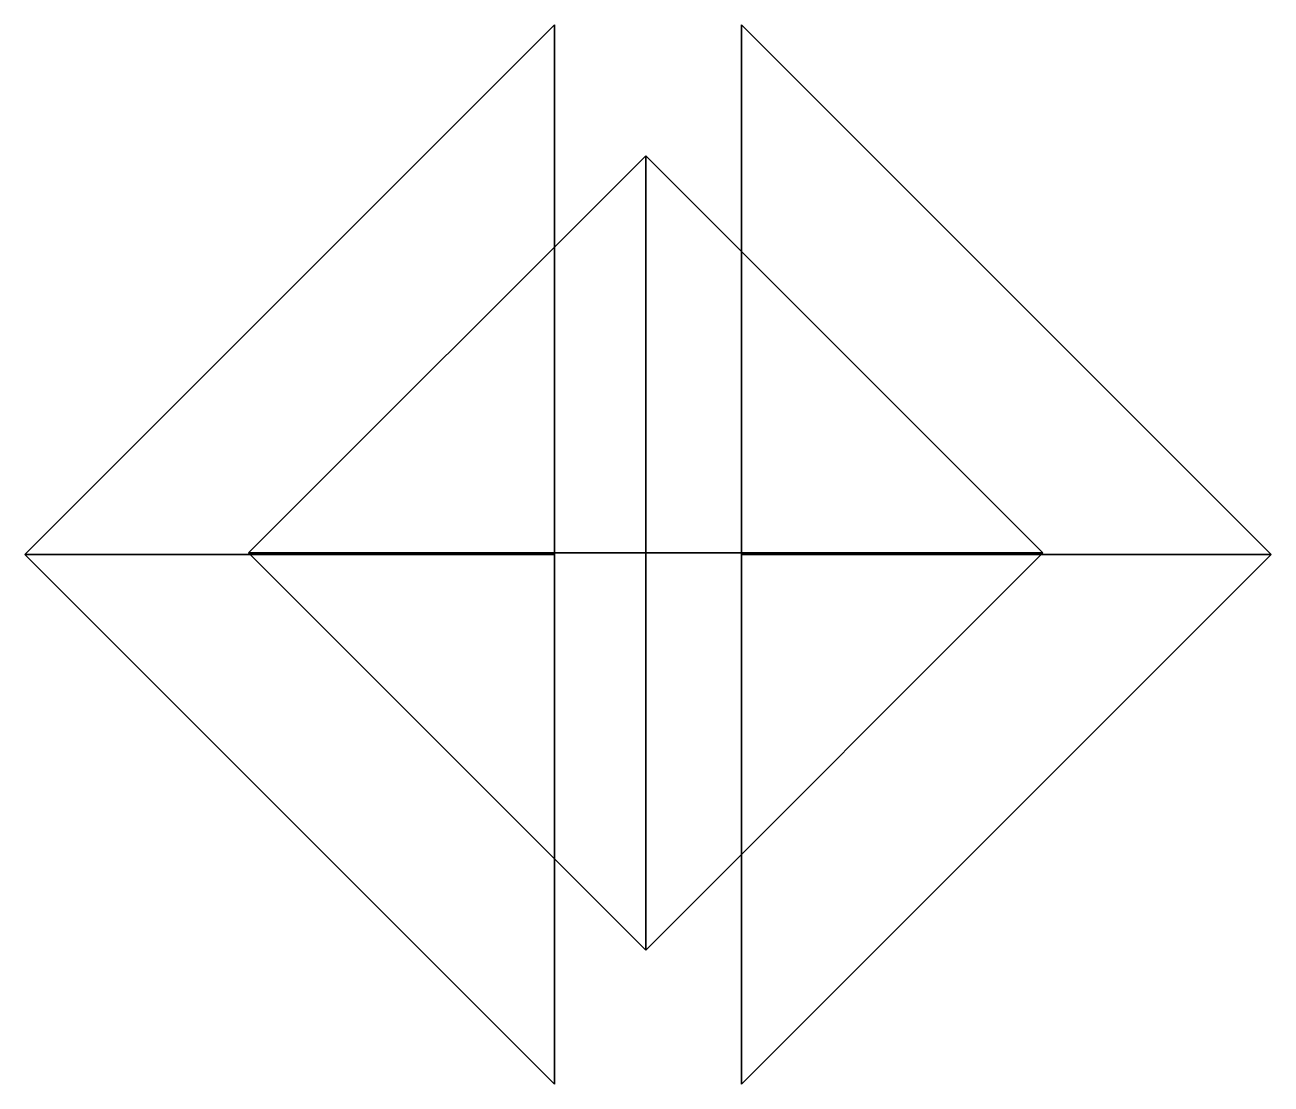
# Model space of a CAD drawing. Header units: metres. Extents: x -0.416 to 0.416, y -0.354 to 0.354.
import ezdxf

# ---------------------------------------------------------------- set-up
doc = ezdxf.new("R2010")
doc.units = ezdxf.units.M

msp = doc.modelspace()

# ---------------------------------------------------------------- linework, layer by layer
at = {"layer": 'wallSwitch'}
for points in [[(-0.0625, -0.353553, -0.25), (-0.416053, 0, -0.25), (-0.0625, 0.353553, -0.25)], [(-0.416053, 0, -0.25), (-0.0625, 0, -0.006964), (-0.0625, 0.353553, -0.25)], [(0.0625, 0.353553, -0.25), (0.416053, 0, -0.25), (0.0625, -0.353553, -0.25)], [(0.0625, 0.353553, -0.25), (0.0625, 0, -0.006964), (0.416053, 0, -0.25)], [(-0.266771, 0.001009, -0.222256), (-0.001537, 0.001009, -0.034707), (-0.001537, 0.266243, -0.222256)], [(-0.001537, -0.264225, -0.222256), (-0.266771, 0.001009, -0.222256), (-0.001537, 0.266243, -0.222256)], [(-0.001537, 0.266243, -0.222256), (-0.001537, 0.001009, -0.034707), (0.263697, 0.001009, -0.222256)], [(-0.001537, 0.266243, -0.222256), (0.263697, 0.001009, -0.222256), (-0.001537, -0.264225, -0.222256)], [(-0.0625, -0.353553, -0.25), (-0.0625, 0, -0.006964), (-0.416053, 0, -0.25)], [(-0.001537, -0.264225, -0.222256), (-0.001537, 0.001009, -0.034707), (-0.266771, 0.001009, -0.222256)], [(0.263697, 0.001009, -0.222256), (-0.001537, 0.001009, -0.034707), (-0.001537, -0.264225, -0.222256)], [(0.416053, 0, -0.25), (0.0625, 0, -0.006964), (0.0625, -0.353553, -0.25)]]:
    msp.add_3dface(points, dxfattribs=at)

doc.saveas('drawing.dxf')
